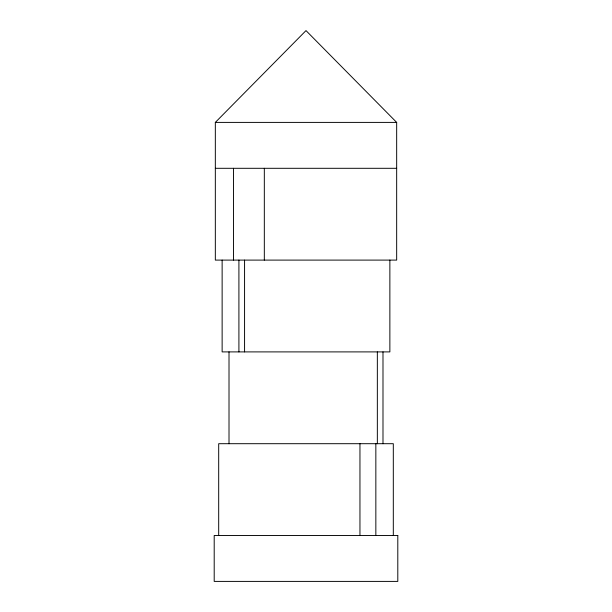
<?xml version="1.0" encoding="UTF-8"?>
<svg xmlns="http://www.w3.org/2000/svg" width="612" height="612" viewBox="0 0 612 612"><rect width="100%" height="100%" fill="white"/><g stroke="black" fill="none" stroke-linecap="round" stroke-linejoin="round"><path stroke-width="0.92" d="M215.332 122.4L306 30.6L396.668 122.4L396.668 260.1L215.332 260.1L215.332 122.4L396.668 122.4M215.332 168.3L396.668 168.3M393.309 535.5L393.309 443.7L218.691 443.7L218.691 535.5M389.867 260.1L389.867 351.9L222.133 351.9L222.133 260.1M382.99 351.9L382.99 443.7M377.344 351.9L377.344 443.7M375.845 443.7L375.845 535.5M359.955 443.7L359.955 535.5M264.323 168.3L264.323 260.1M244.57 260.1L244.57 351.9M238.91 260.1L238.91 351.9M233.463 168.3L233.463 260.1M229.01 351.9L229.01 443.7M397.8 535.5L214.2 535.5L214.2 581.4L397.8 581.4L397.8 535.5"/></g></svg>
